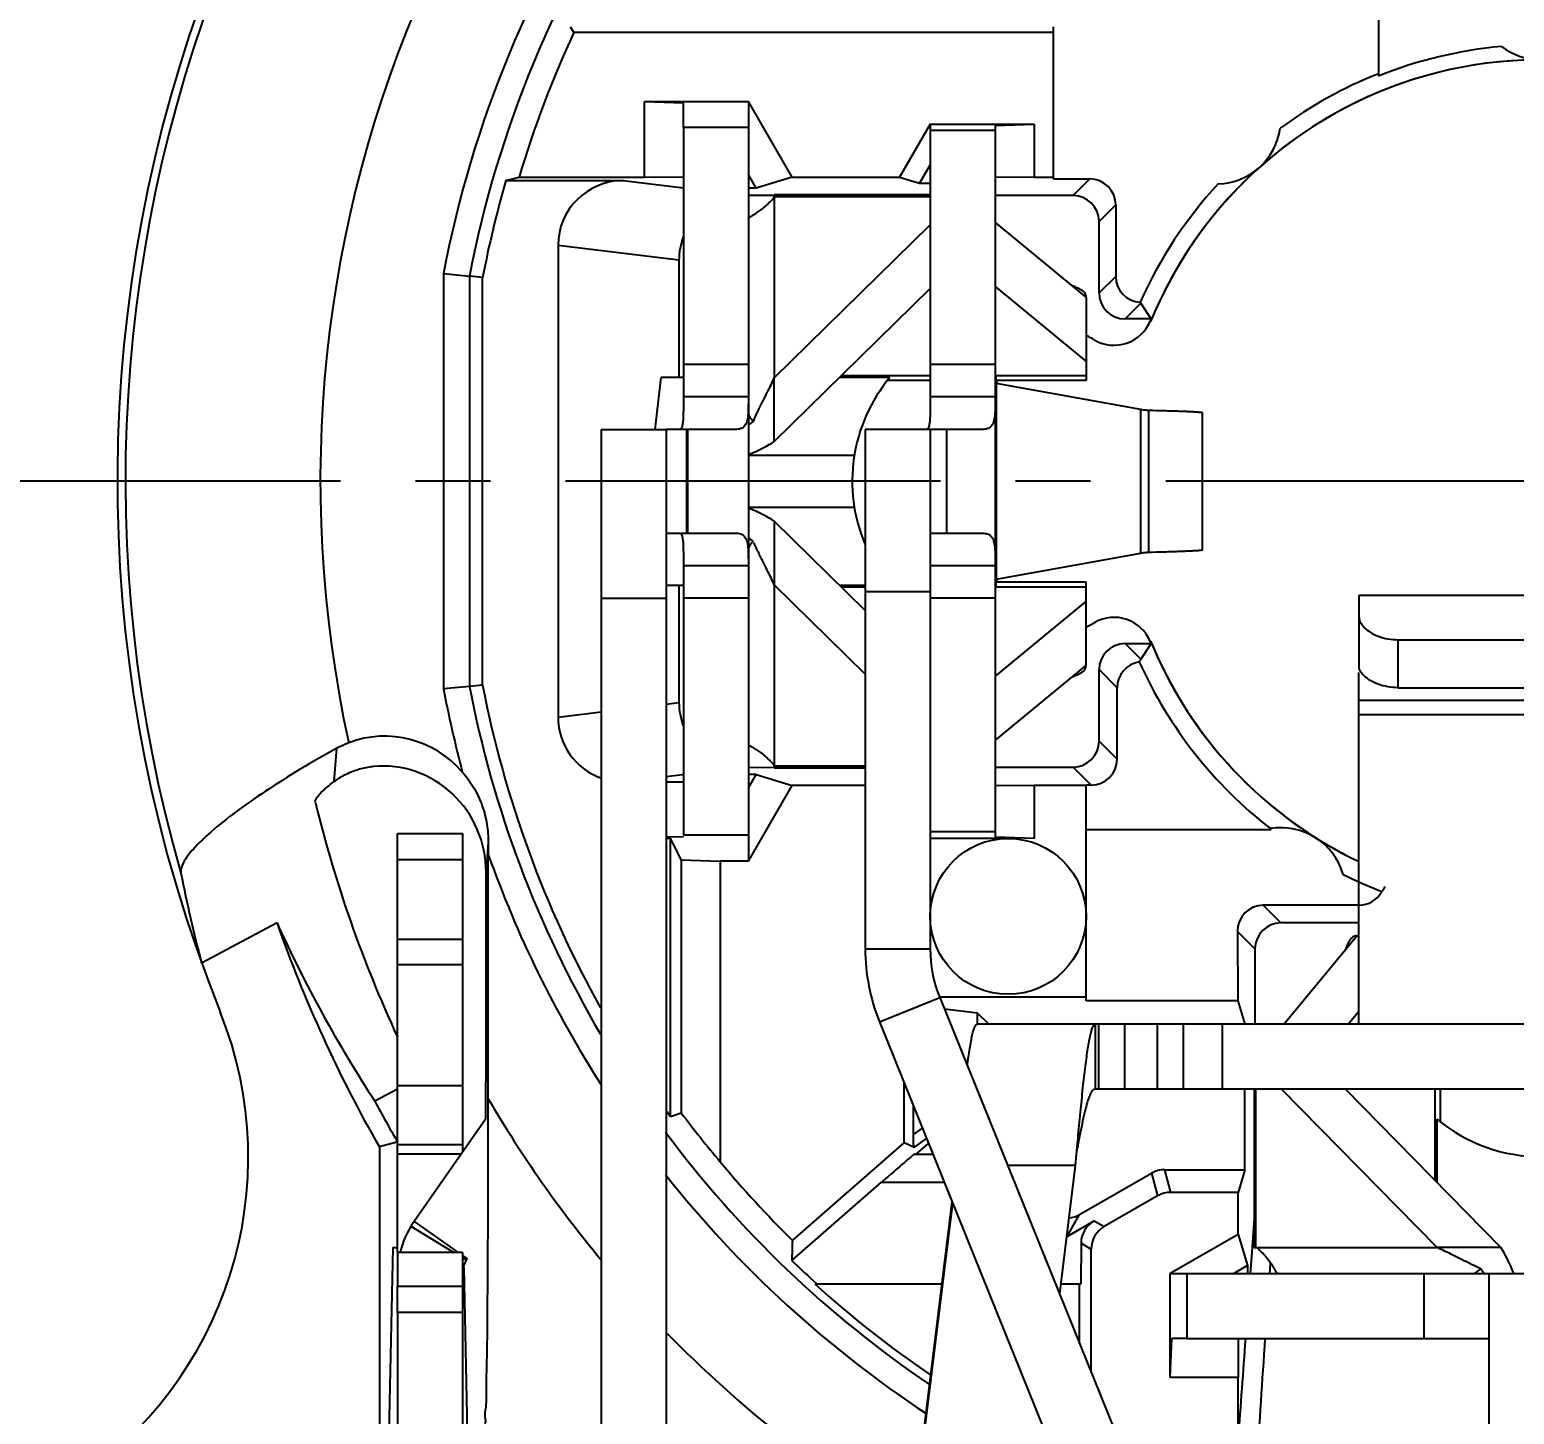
# Model space of a CAD drawing. Header units: millimetres. Extents: x 0 to 420, y 0 to 297.
# Drawn here: x 35.11 to 69.39, y 212.38 to 244.36 of the extents above; entities that cross this region are included whole.
import ezdxf

# ---------------------------------------------------------------- set-up
doc = ezdxf.new("R2010")
doc.units = ezdxf.units.MM
doc.header["$LTSCALE"] = 23.1
doc.linetypes.add('CENTER', pattern=[0.6, 0.375, -0.075, 0.075, -0.075])
doc.layers.get('0').update_dxf_attribs({"linetype": 'CONTINUOUS'})
for name, color, linetype in [('AUSFORMSCHRAEGEN', 7, 'CONTINUOUS'), ('BEZUGSACHSEN', 7, 'CONTINUOUS'), ('FASEN', 7, 'CONTINUOUS'), ('RUNDUNGEN', 7, 'CONTINUOUS'), ('ZEICHNUNGSBEMASSUNGEN', 7, 'CONTINUOUS')]:
    doc.layers.add(name, color=color, linetype=linetype)
doc.styles.get("Standard").update_dxf_attribs({"font": 'txt', "width": 0.7})
doc.dimstyles.new('DIMSTYLE_4', dxfattribs={"dimtxt": 3.5, "dimasz": 3.5, "dimexe": 0.18, "dimexo": 0.0625, "dimgap": 0.09, "dimtad": 1, "dimdec": 4, "dimlfac": 0.333333, "dimdsep": 46, "dimtxsty": 'STANDARD', "dimblk": '_FILLED', "dimblk1": '_FILLED', "dimblk2": '_FILLED', "dimcen": 0.09, "dimclrt": 5, "dimadec": 0, "dimazin": 0, "dimtp": 0.2, "dimtm": 0.2, "dimtfac": 1, "dimtdec": 4, "dimtofl": 0, "dimtmove": 0, "dimatfit": 3, "dimldrblk": '_FILLED', "dimfxl": 1, "dimtolj": 1, "dimarcsym": 0})

# ---------------------------------------------------------------- blocks, each defined once
blk = doc.blocks.new('_FILLED')
at = {"color": 0, "linetype": 'BYBLOCK'}
blk.add_solid([(0, 0), (-1, 0.125), (-1, -0.125)], dxfattribs=at)
blk = doc.blocks.new('*D18')
at = {"layer": 'ZEICHNUNGSBEMASSUNGEN', "color": 2, "linetype": 'CONTINUOUS'}
for p, q in [((107.501, 263.63), (107.501, 175.403)), ((32.501, 204.23), (32.501, 175.403)), ((32.501, 176.903), (70.001, 176.903)), ((107.501, 176.903), (70.001, 176.903))]:
    blk.add_line(p, q, dxfattribs=at)
at = {"layer": 'ZEICHNUNGSBEMASSUNGEN', "color": 2, "linetype": 'CONTINUOUS', "xscale": 3.5, "yscale": 3.5, "zscale": 3.5, "rotation": 180}
blk.add_blockref('_FILLED', (32.501, 176.903), dxfattribs=at)
at = {"layer": 'ZEICHNUNGSBEMASSUNGEN', "color": 2, "linetype": 'CONTINUOUS', "xscale": 3.5, "yscale": 3.5, "zscale": 3.5}
blk.add_blockref('_FILLED', (107.501, 176.903), dxfattribs=at)
at = {"layer": 'ZEICHNUNGSBEMASSUNGEN', "color": 5, "linetype": 'CONTINUOUS', "insert": (66.599, 181.309), "char_height": 3.5, "width": 22, "attachment_point": 2, "line_spacing_factor": 0.9}
blk.add_mtext('\\Q15.0;25{\\Ftxt.shx;\\W1.000000;\\H3.500000; }[.984]', dxfattribs=at)
blk = doc.blocks.new('*D19')
at = {"layer": 'ZEICHNUNGSBEMASSUNGEN', "color": 2, "linetype": 'CONTINUOUS'}
for p, q in [((99.701, 271.43), (23.889, 271.43)), ((25.389, 271.43), (25.389, 233.93)), ((25.389, 196.43), (25.389, 233.93)), ((40.301, 196.43), (23.889, 196.43))]:
    blk.add_line(p, q, dxfattribs=at)
at = {"layer": 'ZEICHNUNGSBEMASSUNGEN', "color": 2, "linetype": 'CONTINUOUS', "xscale": 3.5, "yscale": 3.5, "zscale": 3.5}
for p, rotation in [((25.389, 271.43), 90), ((25.389, 196.43), 270)]:
    blk.add_blockref('_FILLED', p, dxfattribs=dict(at, rotation=rotation))
at = {"layer": 'ZEICHNUNGSBEMASSUNGEN', "color": 5, "linetype": 'CONTINUOUS', "insert": (20.984, 234.564), "char_height": 3.5, "width": 22, "attachment_point": 2, "rotation": 90, "line_spacing_factor": 0.9}
blk.add_mtext('\\Q15.0;25{\\Ftxt.shx;\\W1.000000;\\H3.500000; }[.984]', dxfattribs=at)

msp = doc.modelspace()

# ---------------------------------------------------------------- linework, layer by layer
at = {"color": 7, "linetype": 'CONTINUOUS'}
for p, q in [((50.20121, 242.10529), (50.20121, 235.79395)), ((51.70121, 242.10529), (50.20121, 242.10529)), ((55.90121, 242.03029), (55.90121, 235.88029)), ((57.40121, 242.03029), (55.90121, 242.03029)), ((52.30121, 234.85049), (55.90121, 238.38435)), ((57.40121, 238.42975), (59.50121, 236.69502)), ((59.50121, 238.17555), (59.50121, 236.25581)), ((51.70121, 236.63029), (50.20121, 236.63029)), ((57.40121, 236.63029), (55.90121, 236.63029)), ((52.30121, 234.85049), (52.30121, 236.32293)), ((55.90121, 236.2558), (54.91054, 236.2558)), ((59.50121, 236.2558), (57.42694, 236.2558)), ((50.2012, 235.79395), (50.20114, 235.71186)), ((51.81509, 235.31503), (51.70121, 235.23416)), ((48.30221, 235.13029), (48.30221, 185.92731)), ((48.30221, 235.13029), (49.80221, 235.13029)), ((54.40121, 235.13029), (54.40121, 223.13029)), ((55.90121, 235.13029), (54.40121, 235.13029)), ((52.30121, 233.0101), (52.30121, 231.53765)), ((54.40121, 230.94868), (52.30121, 233.0101)), ((51.81509, 232.54555), (51.70121, 232.62642)), ((50.20114, 232.14873), (50.2012, 232.06664)), ((50.2012, 232.06664), (50.20121, 225.75529)), ((57.42694, 231.60478), (59.50121, 231.60478)), ((59.50121, 229.68503), (59.50121, 231.60478)), ((51.70121, 231.23029), (50.20121, 231.23029)), ((57.40121, 231.23029), (55.90121, 231.23029)), ((59.50121, 231.16557), (57.40121, 229.43084)), ((74.20121, 231.29154), (65.80121, 231.29154)), ((51.70121, 225.75529), (50.20121, 225.75529)), ((57.40121, 225.83029), (55.90121, 225.83029)), ((59.50121, 225.89029), (63.77808, 225.89029)), ((65.75595, 223.43029), (65.80121, 223.43029)), ((43.60121, 216.12901), (43.60121, 222.76903)), ((65.55132, 221.39029), (65.80121, 221.6928)), ((54.72888, 221.44456), (60.46036, 207.25865)), ((83.01509, 221.39029), (56.98732, 221.39029)), ((59.7076, 221.39029), (59.7076, 219.89029)), ((61.75121, 219.89029), (61.75121, 221.39029)), ((69.08101, 216.23029), (65.48826, 219.89029)), ((67.6757, 219.89029), (67.6757, 219.13962)), ((45.64004, 219.20417), (43.98099, 216.8348)), ((59.24953, 218.12882), (58.88413, 215.16416)), ((59.27364, 218.39029), (59.24953, 218.12882)), ((55.67482, 211.1965), (56.42156, 217.25503)), ((43.60121, 216.12014), (43.60121, 215.33029)), ((45.10121, 216.12014), (43.60121, 216.12014)), ((69.08101, 216.23029), (67.60857, 216.23029)), ((68.61647, 215.74417), (68.69734, 215.63029)), ((61.82621, 215.63029), (61.82621, 214.13029)), ((67.30121, 215.63029), (67.30121, 214.13029)), ((43.60121, 214.73029), (43.60121, 203.63029)), ((45.10121, 214.73029), (43.60121, 214.73029)), ((61.82621, 214.13029), (68.80121, 214.13029))]:
    msp.add_line(p, q, dxfattribs=at)
at = {"color": 3, "linetype": 'CONTINUOUS'}
for p, q in [((51.70121, 242.10529), (51.70121, 225.67502)), ((57.40121, 242.03029), (57.40121, 225.83029)), ((55.90121, 240.54955), (52.30121, 240.54955)), ((52.30121, 240.54954), (52.30121, 240.51096)), ((52.30121, 236.32293), (55.90121, 239.85679)), ((57.40121, 239.91028), (59.50121, 238.17555)), ((59.50121, 238.17555), (59.50121, 238.20493)), ((60.7645, 235.58692), (57.4692, 236.18048)), ((62.1922, 232.35204), (62.1922, 235.50855)), ((49.80221, 235.13029), (49.80221, 185.92731)), ((51.42577, 235.13029), (49.80221, 235.13029)), ((55.90121, 235.13029), (55.90121, 223.13029)), ((57.12577, 235.13029), (55.90121, 235.13029)), ((49.80221, 232.73029), (51.42577, 232.73029)), ((55.90121, 232.73029), (57.12577, 232.73029)), ((57.4692, 231.68011), (60.7645, 232.27366)), ((54.40121, 229.47624), (52.30121, 231.53765)), ((59.50121, 229.68503), (57.40121, 227.9503)), ((65.80121, 228.53791), (65.80121, 228.86913)), ((52.30121, 227.34962), (52.30121, 227.31129)), ((52.30121, 227.31104), (54.40121, 227.31104)), ((64.07078, 221.39029), (65.75595, 223.43029)), ((65.75595, 223.43029), (65.72658, 223.43029)), ((45.10121, 222.76903), (45.10121, 218.43464)), ((56.11966, 222.00647), (61.85114, 207.82056)), ((80.29482, 219.89029), (59.7076, 219.89029)), ((63.38195, 219.89029), (63.38195, 216.23029)), ((67.60857, 216.23029), (64.01582, 219.89029)), ((55.67482, 211.32723), (56.40921, 217.28559)), ((45.10121, 216.12014), (45.10121, 215.33029)), ((63.38196, 216.23029), (63.42054, 216.23029)), ((61.82621, 215.63029), (78.25648, 215.63029)), ((68.80121, 215.63029), (68.80121, 188.08719)), ((45.10121, 214.73029), (45.10121, 203.63029))]:
    msp.add_line(p, q, dxfattribs=at)
at = {"color": 9, "linetype": 'CONTINUOUS'}
for p, q in [((52.30121, 240.51096), (52.30121, 236.32293)), ((52.30121, 240.51096), (55.90121, 240.51096)), ((53.85179, 236.37258), (55.90121, 236.37258)), ((57.40121, 236.37258), (59.50121, 236.37258)), ((57.41287, 236.3452), (57.41287, 231.51538)), ((57.42694, 236.27029), (57.42694, 231.59029)), ((51.70121, 235.88029), (50.20121, 235.88029)), ((57.40121, 235.88029), (55.90121, 235.88029)), ((60.7645, 232.27366), (60.7645, 235.58692)), ((60.95096, 232.2946), (60.95096, 235.56598)), ((50.27125, 235.13029), (50.27125, 232.73029)), ((50.29407, 235.13029), (50.29407, 232.73029)), ((56.27621, 235.13029), (56.27621, 232.73029)), ((51.70121, 231.98029), (50.20121, 231.98029)), ((57.40121, 231.98029), (55.90121, 231.98029)), ((52.30121, 231.53765), (52.30121, 227.34962)), ((54.40121, 231.488), (53.85179, 231.488)), ((59.50121, 231.488), (57.42694, 231.488)), ((48.30221, 231.23029), (49.80221, 231.23029)), ((55.90121, 231.38029), (54.40121, 231.38029)), ((74.20121, 228.86913), (65.80121, 228.86913)), ((74.20121, 228.53791), (65.80121, 228.53791)), ((54.40121, 227.34962), (52.30121, 227.34962)), ((54.40121, 223.13029), (55.90121, 223.13029)), ((54.72888, 221.44456), (56.11966, 222.00647)), ((59.79762, 219.89029), (59.79762, 221.39029)), ((60.39314, 219.89029), (60.39314, 221.39029)), ((61.15121, 219.89029), (61.15121, 221.39029)), ((62.65121, 219.89029), (62.65121, 221.39029)), ((45.10121, 219.9648), (43.60121, 219.9648)), ((63.42054, 216.23029), (63.42054, 219.89029)), ((67.55892, 217.78088), (67.55892, 219.89029)), ((45.10121, 218.60273), (43.60121, 218.60273)), ((45.068, 218.38722), (43.60121, 218.38722)), ((59.24953, 218.12882), (57.68633, 218.12882)), ((43.90756, 216.72246), (44.89674, 216.12014)), ((43.98099, 216.8348), (45.00163, 216.12014)), ((45.10121, 216.05042), (45.20972, 215.97444)), ((45.10121, 215.99564), (45.18874, 215.94234)), ((63.42054, 216.23029), (67.60857, 216.23029))]:
    msp.add_line(p, q, dxfattribs=at)
at = {"color": 7, "linetype": 'CONTINUOUS'}
for centre, radius, start, end in [((70.00121, 233.93029), 10.0838, 95.161896, 111.831838), ((70.00121, 245.16773), 1.5, 232.783539, 307.216461), ((70.00121, 233.93029), 10.13406, 111.718031, 126.409797), ((62.50121, 242.29868), 1.5, 271.882469, 351.852803), ((70.00121, 233.93029), 10.13406, 137.325475, 155.91795), ((70.00121, 233.93029), 10.16705, 204.23602, 232.099734), ((64.00121, 224.42871), 1.5, 16.287243, 99.458671), ((58.90121, 223.13029), 4.5, 180, 202), ((45.70121, 215.63029), 2.1, 145, 166.668621)]:
    msp.add_arc(centre, radius, start, end, dxfattribs=at)
at = {"color": 9, "linetype": 'CONTINUOUS'}
for start, end in [(49.402068, 130.597831), (134.141346, 157.698763), (202.301237, 236.370935), (237.728686, 244.44664)]:
    msp.add_arc((70.00121, 233.93029), 9.73744, start, end, dxfattribs=at)
at = {"color": 3, "linetype": 'CONTINUOUS'}
for centre, radius, start, end in [((58.80245, 236.56054), 1.40616, 188.808819, 189.647844), ((54.45266, 234.22085), 2.85553, 156.783665, 157.469186), ((54.8527, 234.04866), 3.29105, 155.801324, 156.774049), ((54.8527, 233.81192), 3.29105, 203.225951, 204.198679), ((52.22353, 227.33512), 0.08155, 36.100991, 41.801117), ((58.90121, 223.13029), 3, 180, 202), ((45.70121, 215.63029), 0.6, 145, 166.668621), ((69.88284, 218.78178), 3.29105, 245.801324, 246.774049), ((69.71065, 218.38175), 2.85553, 246.783665, 247.469186)]:
    msp.add_arc(centre, radius, start, end, dxfattribs=at)
at = {"color": 7, "linetype": 'CONTINUOUS'}
for start_param, end_param in [(-3.799984, -3.79709235), (-3.60463432, -3.50938379)]:
    msp.add_ellipse((70.00121, 233.98375), major_axis=(0, 10.20943), ratio=0.99998629, start_param=start_param, end_param=end_param, dxfattribs=at)
at = {"color": 3, "linetype": 'CONTINUOUS'}
for points, knots in [([(51.78851, 240.06712), (51.79209, 240.06926), (51.81981, 240.08583), (51.87765, 240.12123), (51.96543, 240.18093), (52.066, 240.25834), (52.17554, 240.3554), (52.24776, 240.43012), (52.28432, 240.4711)], [0, 0, 0, 0, 0.01948134, 0.15084615, 0.31682945, 0.51514328, 0.74339138, 1, 1, 1, 1]), ([(52.28432, 240.4711), (52.28948, 240.47688), (52.29791, 240.48925), (52.30121, 240.50403), (52.30121, 240.51096)], [0, 0, 0, 0, 0.52732527, 1, 1, 1, 1]), ([(51.70121, 239.99702), (51.70121, 240.00471), (51.71125, 240.01683), (51.7278, 240.0295), (51.74736, 240.04237), (51.76812, 240.05494), (51.78239, 240.06346), (51.78851, 240.06712)], [0, 0, 0, 0, 0.20233894, 0.36022549, 0.5630725, 0.81259395, 1, 1, 1, 1]), ([(59.46351, 238.28783), (59.43214, 238.32433), (59.36713, 238.36619), (59.29709, 238.39871), (59.26868, 238.41041)], [0, 0, 0, 0, 0.6021393, 1, 1, 1, 1]), ([(52.03439, 235.77364), (52.07696, 235.85792), (52.16866, 236.03967), (52.25619, 236.2235), (52.30121, 236.32293)], [0, 0, 0, 0, 0.46384876, 1, 1, 1, 1]), ([(57.42694, 236.27029), (57.42423, 236.28201), (57.42052, 236.30019), (57.41727, 236.31845), (57.41618, 236.32488)], [0, 0, 0, 0, 0.64836549, 1, 1, 1, 1]), ([(57.4692, 236.18048), (57.46488, 236.18125), (57.45858, 236.18654), (57.45225, 236.19572), (57.44446, 236.21066), (57.43556, 236.23571), (57.42983, 236.25773), (57.42694, 236.27029)], [0, 0, 0, 0, 0.1289539, 0.21988811, 0.33171691, 0.62121118, 1, 1, 1, 1]), ([(51.70121, 235.88029), (51.70121, 235.81973), (51.70135, 235.69982), (51.69935, 235.52743), (51.68635, 235.37326), (51.64977, 235.24232), (51.55855, 235.14506), (51.47098, 235.13029), (51.42577, 235.13029)], [0, 0, 0, 0, 0.20279507, 0.40160511, 0.5768425, 0.72091405, 0.84860237, 1, 1, 1, 1]), ([(57.40121, 235.88029), (57.40121, 235.8203), (57.40134, 235.70129), (57.39941, 235.5298), (57.38669, 235.3757), (57.35075, 235.24416), (57.25975, 235.14538), (57.17138, 235.13029), (57.12577, 235.13029)], [0, 0, 0, 0, 0.20089043, 0.39861717, 0.57390494, 0.71872591, 0.84725239, 1, 1, 1, 1]), ([(51.85084, 235.39767), (51.87026, 235.44092), (51.92814, 235.56335), (51.99103, 235.68781), (52.03254, 235.76998), (52.03439, 235.77364)], [0, 0, 0, 0, 0.33993326, 0.97055344, 1, 1, 1, 1]), ([(60.95096, 235.56598), (60.92087, 235.56804), (60.86947, 235.57155), (60.80762, 235.57867), (60.77489, 235.58267), (60.7645, 235.58692)], [0, 0, 0, 0, 0.48160686, 0.8206452, 1, 1, 1, 1]), ([(62.19176, 235.50856), (62.19176, 235.50862), (62.19172, 235.50909), (62.19098, 235.51003), (62.18837, 235.51162), (62.18272, 235.5134), (62.17343, 235.51541), (62.16059, 235.51746), (62.14426, 235.51954), (62.12443, 235.52163), (62.1011, 235.52372), (62.07429, 235.52583), (62.044, 235.52793), (62.01025, 235.53004), (61.95838, 235.53298), (61.8851, 235.5366), (61.78728, 235.5408), (61.67664, 235.545), (61.55364, 235.54921), (61.41877, 235.55343), (61.21656, 235.55927), (61.05935, 235.56332), (60.95096, 235.56598)], [0, 0, 0, 0, 0.00014584, 0.00114633, 0.00264954, 0.00756919, 0.01522057, 0.02565565, 0.03888827, 0.05492062, 0.07375013, 0.09537201, 0.11978019, 0.14696791, 0.17692797, 0.24508227, 0.32391887, 0.41305898, 0.51212274, 0.6207297, 0.73849901, 1, 1, 1, 1]), ([(51.70463, 235.46199), (51.7047, 235.46208), (51.70793, 235.46556), (51.72543, 235.4195), (51.74664, 235.39557), (51.76858, 235.36802), (51.77869, 235.35582)], [0, 0, 0, 0, 0.00459426, 0.19389708, 0.64904304, 1, 1, 1, 1]), ([(51.42577, 232.73029), (51.47098, 232.73029), (51.55855, 232.71552), (51.64977, 232.61827), (51.68635, 232.48732), (51.69935, 232.33315), (51.70135, 232.16077), (51.70121, 232.04086), (51.70121, 231.98029)], [0, 0, 0, 0, 0.15139763, 0.27908595, 0.4231575, 0.59839489, 0.79720493, 1, 1, 1, 1]), ([(51.81509, 232.54555), (51.79168, 232.52211), (51.75522, 232.47469), (51.72543, 232.44108), (51.70805, 232.39535), (51.70486, 232.39835)], [0, 0, 0, 0, 0.53900139, 0.86458452, 1, 1, 1, 1]), ([(52.03436, 232.087), (52.03252, 232.09064), (51.99102, 232.17279), (51.92814, 232.29724), (51.87026, 232.41966), (51.85084, 232.46292)], [0, 0, 0, 0, 0.02930952, 0.66001901, 1, 1, 1, 1]), ([(57.12577, 232.73029), (57.17138, 232.73029), (57.25975, 232.7152), (57.35075, 232.61642), (57.38669, 232.48489), (57.39941, 232.33079), (57.40134, 232.1593), (57.40121, 232.04028), (57.40121, 231.98029)], [0, 0, 0, 0, 0.15274761, 0.28127409, 0.42609506, 0.60138283, 0.79910957, 1, 1, 1, 1]), ([(60.7645, 232.27366), (60.77489, 232.27792), (60.80762, 232.28191), (60.86947, 232.28904), (60.92087, 232.29255), (60.95096, 232.2946)], [0, 0, 0, 0, 0.1793548, 0.51839314, 1, 1, 1, 1]), ([(60.95096, 232.2946), (61.05935, 232.29726), (61.21656, 232.30132), (61.41877, 232.30715), (61.55364, 232.31137), (61.67664, 232.31558), (61.78728, 232.31979), (61.8851, 232.32398), (61.95838, 232.3276), (62.01025, 232.33054), (62.044, 232.33265), (62.07429, 232.33476), (62.1011, 232.33686), (62.12443, 232.33896), (62.14426, 232.34105), (62.16059, 232.34312), (62.17343, 232.34517), (62.18272, 232.34718), (62.18837, 232.34897), (62.19098, 232.35055), (62.19172, 232.3515), (62.19176, 232.35197), (62.19176, 232.35203)], [0, 0, 0, 0, 0.26150099, 0.3792703, 0.48787726, 0.58694102, 0.67608113, 0.75491773, 0.82307203, 0.85303209, 0.88021981, 0.90462799, 0.92624987, 0.94507938, 0.96111173, 0.97434435, 0.98477943, 0.99243081, 0.99735046, 0.99885367, 0.99985416, 1, 1, 1, 1]), ([(52.30121, 231.53765), (52.25619, 231.63708), (52.16865, 231.82093), (52.07694, 232.0027), (52.03436, 232.087)], [0, 0, 0, 0, 0.53609939, 1, 1, 1, 1]), ([(57.41287, 231.51538), (57.41493, 231.52861), (57.41915, 231.55367), (57.42423, 231.57858), (57.42694, 231.59029)], [0, 0, 0, 0, 0.52677161, 1, 1, 1, 1]), ([(57.43356, 231.61631), (57.43463, 231.6201), (57.43856, 231.63332), (57.44446, 231.64993), (57.45225, 231.66487), (57.45703, 231.67181), (57.46052, 231.67533), (57.46182, 231.6764)], [0, 0, 0, 0, 0.17650226, 0.61782315, 0.78830109, 0.92692618, 1, 1, 1, 1]), ([(59.26868, 229.45018), (59.29709, 229.46187), (59.36713, 229.4944), (59.45774, 229.55273), (59.50121, 229.6253), (59.50121, 229.65566)], [0, 0, 0, 0, 0.28547646, 0.71752865, 1, 1, 1, 1]), ([(51.70121, 227.86356), (51.70121, 227.85587), (51.71125, 227.84375), (51.7278, 227.83108), (51.74736, 227.81821), (51.76812, 227.80564), (51.78239, 227.79712), (51.78851, 227.79347)], [0, 0, 0, 0, 0.20233894, 0.36022549, 0.5630725, 0.81259395, 1, 1, 1, 1]), ([(51.78851, 227.79347), (51.79209, 227.79133), (51.81981, 227.77475), (51.87765, 227.73936), (51.96543, 227.67966), (52.066, 227.60224), (52.17554, 227.50518), (52.24776, 227.43047), (52.28432, 227.38948)], [0, 0, 0, 0, 0.01948134, 0.15084615, 0.31682945, 0.51514328, 0.74339138, 1, 1, 1, 1]), ([(52.30121, 227.34962), (52.30121, 227.35656), (52.29851, 227.36862), (52.2924, 227.37908), (52.28942, 227.38317)], [0, 0, 0, 0, 0.57908866, 1, 1, 1, 1]), ([(59.7076, 219.89029), (59.70278, 219.89029), (59.69273, 219.8888), (59.67811, 219.88236), (59.66368, 219.87193), (59.64323, 219.85146), (59.61839, 219.81515), (59.59032, 219.75957), (59.56221, 219.68952), (59.53398, 219.60572), (59.50566, 219.509), (59.47729, 219.40034), (59.4489, 219.28085), (59.40994, 219.10392), (59.36214, 218.86592), (59.31429, 218.61097), (59.28467, 218.45015), (59.27364, 218.39029)], [0, 0, 0, 0, 0.00909077, 0.01886855, 0.02987487, 0.04247781, 0.07328084, 0.11229857, 0.15979633, 0.21552636, 0.27904604, 0.34984573, 0.42733153, 0.5106953, 0.69155909, 0.88519561, 1, 1, 1, 1]), ([(63.4604, 216.21341), (63.45462, 216.21856), (63.44225, 216.22699), (63.42747, 216.23029), (63.42054, 216.23029)], [0, 0, 0, 0, 0.52732527, 1, 1, 1, 1]), ([(63.86436, 215.71764), (63.86223, 215.7212), (63.84566, 215.74891), (63.81027, 215.80674), (63.75057, 215.89451), (63.67316, 215.99508), (63.5761, 216.10462), (63.50139, 216.17685), (63.4604, 216.21341)], [0, 0, 0, 0, 0.01940248, 0.15077785, 0.3167745, 0.51510428, 0.74337074, 1, 1, 1, 1]), ([(68.15786, 215.96347), (68.07358, 216.00604), (67.89183, 216.09774), (67.708, 216.18528), (67.60857, 216.23029)], [0, 0, 0, 0, 0.46384876, 1, 1, 1, 1]), ([(63.93448, 215.63029), (63.92679, 215.63029), (63.91467, 215.64033), (63.902, 215.65689), (63.88913, 215.67645), (63.87655, 215.69722), (63.86802, 215.7115), (63.86436, 215.71764)], [0, 0, 0, 0, 0.20224739, 0.3600625, 0.56281772, 0.81222626, 1, 1, 1, 1]), ([(68.53383, 215.77992), (68.49058, 215.79934), (68.36815, 215.85722), (68.24369, 215.92011), (68.16153, 215.96162), (68.15786, 215.96347)], [0, 0, 0, 0, 0.33993326, 0.97055344, 1, 1, 1, 1]), ([(68.46951, 215.63371), (68.46942, 215.63378), (68.46594, 215.63701), (68.512, 215.65452), (68.53593, 215.67573), (68.56348, 215.69767), (68.57568, 215.70777)], [0, 0, 0, 0, 0.00459426, 0.19389708, 0.64904304, 1, 1, 1, 1])]:
    msp.add_open_spline(points, degree=3, knots=knots, dxfattribs=at)
for points in [[(59.26868, 238.41041), (59.23875, 238.42273), (59.2082, 238.43367), (59.17733, 238.4435)], [(59.50121, 238.20493), (59.50121, 238.23528), (59.48402, 238.26397), (59.46351, 238.28783)], [(51.77869, 235.35582), (51.79027, 235.34183), (51.80258, 235.32756), (51.81509, 235.31503)], [(57.42694, 231.59029), (57.42895, 231.59901), (57.43113, 231.6077), (57.43356, 231.61631)], [(57.46182, 231.6764), (57.46402, 231.67822), (57.46649, 231.67962), (57.4692, 231.68011)], [(59.17733, 229.41709), (59.2082, 229.42692), (59.23875, 229.43786), (59.26868, 229.45018)], [(65.56015, 223.28111), (65.53054, 223.22553), (65.50717, 223.16659), (65.488, 223.10642)], [(65.64367, 223.3926), (65.60717, 223.36123), (65.58197, 223.32208), (65.56015, 223.28111)], [(65.72658, 223.43029), (65.69622, 223.43029), (65.66753, 223.41311), (65.64367, 223.3926)], [(68.57568, 215.70777), (68.58967, 215.71936), (68.60394, 215.73167), (68.61647, 215.74417)]]:
    msp.add_open_spline(points, degree=3, dxfattribs=at)
at = {"color": 7, "linetype": 'CONTINUOUS'}
for points, knots in [([(55.90121, 235.88029), (55.90121, 235.82386), (55.90124, 235.71682), (55.90079, 235.56492), (55.8981, 235.43102), (55.8922, 235.31604), (55.87787, 235.22435), (55.86122, 235.16363), (55.83678, 235.14077), (55.83007, 235.13667)], [0, 0, 0, 0, 0.22353887, 0.4240693, 0.6016453, 0.75428703, 0.87920788, 0.96992976, 1, 1, 1, 1]), ([(50.20114, 235.71186), (50.20107, 235.66138), (50.2008, 235.56612), (50.19815, 235.43241), (50.19236, 235.3176), (50.17952, 235.2358), (50.16865, 235.19261), (50.16384, 235.18077)], [0, 0, 0, 0, 0.28352994, 0.53498442, 0.75140679, 0.92829125, 1, 1, 1, 1]), ([(50.16384, 235.18077), (50.15994, 235.17118), (50.15123, 235.15516), (50.137, 235.14128), (50.13028, 235.137)], [0, 0, 0, 0, 0.57391873, 1, 1, 1, 1]), ([(51.70209, 234.55302), (51.73832, 234.5663), (51.94633, 234.64746), (52.14513, 234.75199), (52.30121, 234.85049)], [0, 0, 0, 0, 0.17286898, 1, 1, 1, 1]), ([(52.30121, 233.0101), (52.14513, 233.10859), (51.94633, 233.21312), (51.73832, 233.29428), (51.70209, 233.30756)], [0, 0, 0, 0, 0.82713103, 1, 1, 1, 1]), ([(50.1094, 232.73029), (50.12445, 232.73029), (50.15934, 232.70277), (50.17345, 232.6513), (50.18061, 232.61408), (50.18302, 232.59953)], [0, 0, 0, 0, 0.28449961, 0.72136609, 1, 1, 1, 1]), ([(50.18302, 232.59953), (50.18575, 232.583), (50.1931, 232.52824), (50.19815, 232.42817), (50.2008, 232.29446), (50.20107, 232.19921), (50.20114, 232.14873)], [0, 0, 0, 0, 0.1112871, 0.36725678, 0.66466005, 1, 1, 1, 1]), ([(56.75911, 220.42365), (56.76794, 220.49411), (56.78562, 220.62927), (56.81357, 220.82029), (56.84173, 220.98754), (56.86615, 221.10965), (56.88621, 221.19278), (56.90039, 221.24411), (56.91453, 221.28782), (56.92863, 221.32389), (56.94268, 221.35225), (56.95511, 221.3707), (56.96535, 221.38106), (56.97257, 221.38631), (56.97989, 221.38955), (56.98491, 221.39029), (56.98732, 221.39029)], [0, 0, 0, 0, 0.21088454, 0.40477023, 0.57324079, 0.71451118, 0.77445326, 0.82714942, 0.87259663, 0.91084105, 0.94202411, 0.96649185, 0.9764588, 0.98514216, 0.9928438, 1, 1, 1, 1]), ([(59.7076, 221.39029), (59.70519, 221.39029), (59.70016, 221.38955), (59.69285, 221.38631), (59.68563, 221.38106), (59.67539, 221.3707), (59.66295, 221.35225), (59.64891, 221.32389), (59.63481, 221.28782), (59.62067, 221.24411), (59.60648, 221.19278), (59.58643, 221.10965), (59.562, 220.98754), (59.53384, 220.82029), (59.50558, 220.62708), (59.47723, 220.40992), (59.44886, 220.17106), (59.40988, 219.81698), (59.36209, 219.341), (59.31427, 218.83149), (59.28467, 218.51), (59.27364, 218.39029)], [0, 0, 0, 0, 0.00236718, 0.00491478, 0.00778712, 0.01108406, 0.01917767, 0.02949262, 0.04214337, 0.05717672, 0.07460792, 0.09443598, 0.14116638, 0.19689424, 0.2610291, 0.33295997, 0.41201425, 0.49730918, 0.6828657, 0.88191405, 1, 1, 1, 1]), ([(69.37848, 215.63118), (69.3652, 215.6674), (69.28404, 215.87541), (69.17951, 216.07421), (69.08101, 216.23029)], [0, 0, 0, 0, 0.17286898, 1, 1, 1, 1])]:
    msp.add_open_spline(points, degree=3, knots=knots, dxfattribs=at)
at = {"layer": 'AUSFORMSCHRAEGEN', "color": 7, "linetype": 'CONTINUOUS'}
for p, q in [((66.25121, 245.93029), (66.25121, 243.29087)), ((47.58347, 244.43029), (47.67022, 244.29414)), ((58.75121, 244.29414), (47.67022, 244.29414)), ((58.75121, 240.91436), (58.75121, 244.43029)), ((51.70121, 242.70529), (51.70131, 242.10529)), ((52.71163, 240.9552), (51.70121, 242.70529)), ((55.90121, 242.18029), (55.1939, 240.9552)), ((55.90121, 242.18029), (55.90118, 242.03029)), ((55.90104, 241.23743), (55.65647, 240.81382)), ((46.10407, 240.87509), (46.40601, 240.9552)), ((51.88413, 240.7023), (51.70151, 241.01862)), ((52.71163, 240.9552), (51.88413, 240.7023)), ((52.71163, 240.9552), (55.1939, 240.9552)), ((55.1939, 240.9552), (55.65647, 240.81382)), ((55.65647, 240.81382), (55.90121, 240.81382)), ((45.5654, 229.21916), (45.5654, 238.64142)), ((51.70151, 226.84197), (51.88413, 227.15829)), ((51.88413, 227.15829), (52.71163, 226.90539)), ((51.70121, 225.15529), (52.71163, 226.90539)), ((54.40121, 226.90539), (52.71163, 226.90539)), ((59.50121, 221.92858), (59.50121, 226.90539)), ((49.90121, 219.25741), (49.90121, 225.68958)), ((51.70131, 225.75529), (51.70121, 225.15529)), ((40.81642, 223.72907), (39.0755, 222.80341)), ((56.11966, 222.02391), (59.50121, 222.02391)), ((63.0049, 221.92858), (59.50121, 221.92858)), ((63.0049, 221.92858), (63.16637, 221.39029)), ((56.99441, 221.64709), (56.22873, 221.73652)), ((57.25121, 221.39029), (56.99441, 221.64709)), ((43.60121, 219.89316), (43.07595, 219.61388)), ((55.30121, 218.64822), (55.30121, 220.028)), ((63.16637, 218.03029), (63.16637, 219.89029)), ((67.60121, 219.19889), (67.60121, 217.73779)), ((43.58519, 218.66266), (43.17967, 218.55429)), ((43.17967, 218.55429), (43.17967, 207.68926)), ((52.71874, 216.39749), (55.30121, 218.64822)), ((63.16637, 218.03029), (63.00929, 217.50664)), ((63.00929, 216.53278), (63.00929, 217.50664)), ((63.00929, 216.53278), (61.44621, 215.63033)), ((63.00929, 216.53278), (63.2292, 215.81322)), ((43.49022, 216.23029), (43.37828, 210.84955)), ((43.49022, 216.23029), (43.60121, 216.23029)), ((45.13278, 215.76896), (45.23511, 210.84955)), ((63.2292, 215.81322), (62.91288, 215.63059)), ((59.35121, 214.0081), (59.35121, 215.39029)), ((61.44621, 215.63033), (61.82621, 215.6304))]:
    msp.add_line(p, q, dxfattribs=at)
for radius, start, end in [(24.61875, 155.103909, 163.420363), (24.88581, 163.795508, 169.087491), (24.88581, 190.912509, 209.250121), (30.91628, 199.26651, 209.824387), (30.49474, 208, 210.034635), (24.88581, 215.720068, 216.129226), (24.99578, 227.878595, 235.693716)]:
    msp.add_arc((70.00121, 233.93029), radius, start, end, dxfattribs=at)
msp.add_ellipse((68.70516, 236.3678), major_axis=(-14.4328, 27.14414), ratio=0.99595995, start_param=1.50785712, end_param=1.66071598, dxfattribs=at)
at = {"layer": 'BEZUGSACHSEN', "color": 7, "linetype": 'CENTER'}
msp.add_line((70.00121, 233.93029), (34.13471, 233.93029), dxfattribs=at)
at = {"layer": 'BEZUGSACHSEN', "color": 7, "linetype": 'CONTINUOUS'}
msp.add_circle((57.70121, 223.88029), 1.8, dxfattribs=at)
at = {"layer": 'FASEN', "color": 7, "linetype": 'CONTINUOUS'}
for p, q in [((49.30121, 240.9552), (49.30121, 242.70529)), ((49.30121, 242.70529), (51.70121, 242.70529)), ((49.30121, 242.70529), (50.20121, 242.67386)), ((50.20121, 242.10529), (50.20121, 242.67386)), ((55.90121, 242.18029), (58.30121, 242.18029)), ((57.40121, 242.14886), (58.30121, 242.18029)), ((57.40121, 242.14886), (57.40121, 242.03029)), ((58.30121, 242.18029), (58.30121, 240.9552)), ((46.40601, 240.9552), (49.30121, 240.9552)), ((50.20121, 240.95048), (49.30121, 240.9552)), ((58.30121, 240.9552), (57.40121, 240.95048)), ((58.30121, 240.9552), (58.75121, 240.9552)), ((49.54686, 235.13029), (49.69081, 236.33029)), ((50.20121, 236.33029), (49.69081, 236.33029)), ((54.9698, 236.33029), (53.80871, 236.33029)), ((54.14952, 234.53029), (51.70121, 234.53029)), ((51.70121, 233.33029), (54.14952, 233.33029)), ((49.80221, 231.53029), (50.20121, 231.53029)), ((53.80871, 231.53029), (54.40121, 231.53029)), ((49.80221, 226.98812), (50.20121, 226.99021)), ((57.40121, 226.9101), (58.30121, 226.90539)), ((58.30121, 226.90539), (58.30121, 225.68029)), ((59.50121, 226.90539), (58.30121, 226.90539)), ((50.20121, 225.72101), (49.80221, 225.70708)), ((49.80221, 225.68958), (49.90121, 225.68958)), ((50.15284, 225.18617), (49.90121, 225.68958)), ((57.70121, 225.68029), (55.90121, 225.68029)), ((57.40121, 225.83029), (57.40121, 225.71172)), ((58.30121, 225.68029), (57.40121, 225.71172)), ((50.15284, 225.18617), (50.15284, 219.33971)), ((50.15284, 225.18617), (51.0527, 225.15529)), ((51.0527, 225.15529), (51.0527, 218.21289)), ((51.70121, 225.15529), (51.0527, 225.15529)), ((49.90121, 219.25741), (50.15284, 219.33971)), ((59.06073, 216.4881), (59.68546, 216.84815)), ((59.38472, 216.32907), (59.38328, 215.39029)), ((53.28431, 215.39029), (56.17561, 215.39029)), ((58.912, 215.39029), (59.38328, 215.39029)), ((61.44621, 213.23029), (61.44621, 215.63033)), ((61.44621, 213.23029), (61.47764, 214.13029)), ((61.82621, 214.13029), (61.47764, 214.13029)), ((63.014, 214.13029), (63.00929, 213.23029)), ((63.00929, 213.23029), (61.44621, 213.23029)), ((63.00929, 211.79804), (63.00929, 213.23029))]:
    msp.add_line(p, q, dxfattribs=at)
at = {"layer": 'FASEN', "color": 9, "linetype": 'CONTINUOUS'}
for p, q in [((59.06073, 216.4881), (59.35107, 216.99098)), ((59.68546, 216.84815), (59.91823, 216.71377)), ((59.38472, 216.32907), (59.61827, 216.19423))]:
    msp.add_line(p, q, dxfattribs=at)
at = {"layer": 'FASEN', "color": 7, "linetype": 'CONTINUOUS'}
for centre, radius, start, end in [((57.85121, 233.93029), 3.75, 140.208181, 203.046969), ((70.00121, 222.08029), 3.75, 230.208181, 309.791819), ((70.00121, 233.93029), 24.61875, 219.675008, 225.411973), ((125.78347, 214.15654), 73.09908, 178.2432428, 178.6099577)]:
    msp.add_arc(centre, radius, start, end, dxfattribs=at)
for centre, major_axis, ratio, start_param, end_param in [((69.58437, 233.93029), (24.30087, 0), 0.99985288, -2.49746368, -2.4381086), ((59.98481, 216.32897), (0.53507, 0.27213), 0.9983312, 1.62322702, 2.67024871), ((70.00121, 233.89221), (0, 24.93545), 0.99999883, -3.90807312, -3.87635106)]:
    msp.add_ellipse(centre, major_axis=major_axis, ratio=ratio, start_param=start_param, end_param=end_param, dxfattribs=at)
at = {"layer": 'RUNDUNGEN', "color": 7, "linetype": 'CONTINUOUS'}
for p, q in [((46.10407, 240.87509), (48.8082, 240.87509)), ((51.88413, 240.7023), (51.70121, 240.7023)), ((58.75121, 240.91436), (59.58528, 240.91436)), ((51.70121, 240.53732), (52.28444, 240.53627)), ((59.20122, 240.53029), (57.40121, 240.53029)), ((60.18527, 240.31436), (60.18527, 238.66435)), ((59.80121, 238.28028), (59.80121, 239.9303)), ((47.30712, 239.37541), (47.30712, 228.48518)), ((50.09948, 239.04053), (50.09948, 236.33029)), ((44.66159, 238.72697), (45.2615, 238.67036)), ((45.5654, 238.64142), (45.2615, 238.67036)), ((61.00121, 237.68029), (60.7631, 238.04219)), ((61.00121, 237.68029), (60.4012, 237.68029)), ((50.09948, 231.53029), (50.09948, 228.82005)), ((65.80121, 231.2915), (65.80121, 229.64135)), ((60.4012, 230.18029), (61.00121, 230.18029)), ((61.00121, 230.18029), (60.7631, 229.8184)), ((66.70121, 230.27144), (73.30121, 230.27144)), ((59.80121, 227.93028), (59.80121, 229.5803)), ((45.2615, 229.19022), (44.66159, 229.13361)), ((45.5654, 229.21916), (45.2615, 229.19022)), ((60.21826, 227.51323), (60.21826, 229.16325)), ((51.70121, 227.32326), (52.28444, 227.32431)), ((57.40121, 227.33029), (59.20122, 227.33029)), ((51.88413, 227.15829), (51.70121, 227.15829)), ((59.61827, 226.91324), (59.50121, 226.91324)), ((43.60121, 225.7917), (45.10121, 225.7917)), ((43.60121, 222.76903), (43.60121, 225.79169)), ((45.69568, 225.59154), (45.69555, 225.30825)), ((45.69555, 219.66528), (45.69555, 225.30825)), ((45.64319, 220.62467), (45.64319, 224.90157)), ((65.80121, 224.13817), (63.59332, 224.13817)), ((65.80121, 223.73029), (64.0012, 223.73029)), ((62.99649, 223.53502), (63.0049, 221.92858)), ((63.40121, 223.1303), (63.40121, 221.39029)), ((56.99441, 221.39029), (56.99441, 221.64709)), ((55.50395, 219.5262), (55.50395, 218.83277)), ((55.53185, 218.5433), (55.30121, 218.64822)), ((55.5791, 218.39029), (55.86294, 218.63767)), ((55.54071, 218.39029), (55.96289, 218.39029)), ((45.69276, 217.45962), (45.69353, 217.76588)), ((52.7059, 215.92981), (54.77639, 217.738)), ((59.35107, 216.99098), (61.012, 217.94992)), ((61.31195, 218.03029), (63.16637, 218.03029)), ((61.15231, 217.42627), (59.91823, 216.71377)), ((63.00929, 217.50664), (61.45227, 217.50664)), ((59.61827, 213.3471), (59.61827, 216.19423)), ((63.2292, 215.81322), (63.2292, 215.63029)), ((43.60121, 214.73029), (43.60121, 215.33029))]:
    msp.add_line(p, q, dxfattribs=at)
at = {"layer": 'RUNDUNGEN', "color": 9, "linetype": 'CONTINUOUS'}
for p, q in [((48.8082, 240.87509), (50.20121, 240.70803)), ((59.20122, 240.53029), (59.58528, 240.91436)), ((59.80121, 239.9303), (60.18527, 240.31436)), ((50.09948, 239.04053), (47.30712, 239.37541)), ((44.66159, 238.72697), (44.66159, 229.13361)), ((45.2615, 238.67036), (45.2615, 229.19022)), ((60.18527, 238.66435), (59.80121, 238.28028)), ((60.7631, 238.04219), (60.4012, 237.68029)), ((60.7631, 229.8184), (60.4012, 230.18029)), ((66.70121, 230.27144), (66.70121, 229.16379)), ((60.21826, 229.16325), (59.80121, 229.5803)), ((49.80221, 228.7844), (50.09948, 228.82005)), ((47.30712, 228.48518), (48.30221, 228.60451)), ((42.13877, 226.9981), (42.19698, 227.7632)), ((59.80121, 227.93028), (60.21826, 227.51323)), ((59.20122, 227.33029), (59.61827, 226.91324)), ((50.18202, 227.15025), (49.80221, 227.10471)), ((45.69568, 225.59154), (45.64319, 224.90157)), ((43.60121, 225.1917), (45.10121, 225.1917)), ((64.0012, 223.73029), (63.59332, 224.13817)), ((43.60121, 223.35801), (45.10121, 223.35801)), ((63.40121, 223.1303), (62.99649, 223.53502)), ((43.60121, 222.76903), (45.10121, 222.76903)), ((55.50395, 218.83277), (55.72121, 218.98846)), ((55.53185, 218.5433), (55.81817, 218.74848)), ((54.77639, 217.738), (56.22643, 217.738)), ((61.012, 217.94992), (61.15231, 217.42627)), ((61.31195, 218.03029), (61.45227, 217.50664)), ((63.38197, 216.90316), (63.33364, 216.2366)), ((63.33263, 216.22268), (63.28958, 215.63029)), ((63.33344, 216.23381), (63.33263, 216.22268)), ((63.33364, 216.2366), (63.33344, 216.23381)), ((63.74303, 215.72542), (63.73688, 215.63028)), ((63.75348, 215.88723), (63.74303, 215.72542)), ((45.10121, 215.33029), (43.60121, 215.33029))]:
    msp.add_line(p, q, dxfattribs=at)
at = {"layer": 'RUNDUNGEN', "color": 3, "linetype": 'CONTINUOUS'}
for p, q in [((65.80121, 228.86913), (65.80121, 229.5132)), ((66.70121, 229.16379), (73.30121, 229.16379)), ((65.80121, 221.39029), (65.80121, 228.53791)), ((45.10121, 225.79169), (45.10121, 222.76903)), ((45.10121, 215.33029), (45.10121, 214.73029))]:
    msp.add_line(p, q, dxfattribs=at)
at = {"layer": 'RUNDUNGEN', "color": 7, "linetype": 'CONTINUOUS'}
for centre, radius, start, end in [((70.00121, 233.93029), 32.8665, 119.1533, 201.890564), ((70.00121, 233.93029), 9.73742, 50.509055, 157.698763), ((61.08049, 238.24772), 0.37813, 208.819545, 212.925565), ((60.14843, 237.97322), 0.9, 240.394019, 337.689684), ((70.00121, 233.93029), 9.75, 157.380135, 157.690005), ((57.85121, 233.93029), 3.75, 60.39459, 63.863623), ((60.14843, 229.88736), 0.90001, 22.310513, 119.605784), ((57.85121, 233.93029), 3.75, 296.136377, 299.60541), ((70.00121, 233.93029), 9.75, 202.309995, 202.619865), ((70.00121, 233.93029), 9.73742, 202.301237, 244.415875), ((43.24374, 225.85397), 2.17736, 110.717692, 118.734209), ((31.15382, 218.32108), 8.99956, 302.990364, 21.891094), ((-193.7532, 220.45531), 239.39639, 359.7005601, 0.0405357), ((-737.26654, 219.55038), 782.9621, 359.8694129, 0.00840805)]:
    msp.add_arc(centre, radius, start, end, dxfattribs=at)
at = {"layer": 'RUNDUNGEN', "color": 9, "linetype": 'CONTINUOUS'}
for centre, radius, start, end in [((70.00121, 233.93029), 32.68185, 118.872906, 196.079558), ((70.00121, 233.93029), 28.18254, 119.944619, 192.374987), ((70.00121, 233.93029), 25.78962, 122.350184, 169.280983), ((70.00121, 233.93029), 25.18971, 122.350184, 169.153716), ((70.00121, 233.93029), 25.78962, 190.719017, 195.111748), ((70.00121, 233.93029), 25.18971, 190.846284, 210.458136), ((70.00121, 233.93029), 25.78962, 199.531318, 212.679991), ((70.00121, 233.93029), 28.18254, 210.408708, 219.62559), ((70.00121, 233.93029), 25.18971, 216.636031, 235.919265), ((70.00121, 233.93029), 25.78962, 218.389078, 236.613622), ((70.00121, 233.93029), 28.18254, 224.207861, 239.0766), ((-1363.85757, 308.65198), 1430.62222, 356.09487955, 356.21168891)]:
    msp.add_arc(centre, radius, start, end, dxfattribs=at)
at = {"layer": 'RUNDUNGEN', "color": 7, "linetype": 'CONTINUOUS'}
for centre, major_axis, ratio, start_param, end_param in [((48.80855, 239.37506), (1.49077, -0.17878), 0.99903455, 1.6902655, 3.26083344), ((59.58526, 240.31435), (0.42428, 0.42428), 0.99997259, -0.78538446, 0.78538446), ((59.2012, 239.93028), (-0.42428, -0.42428), 0.99997259, 2.3562082, 3.92697711), ((51.62383, 239.03744), (1.52135, -0.09705), 0.98391506, 2.84005586, 3.20427535), ((60.78528, 238.66436), (-0.42428, -0.42428), 0.99997259, -0.78538446, 0.72523201), ((60.40122, 238.2803), (0.42428, 0.42428), 0.99997259, -3.92697711, -2.3562082), ((60.40122, 229.58028), (-0.42428, 0.42428), 0.99997259, -0.78538446, 0.78538446), ((60.81827, 229.16323), (0.42428, -0.42428), 0.99997259, 2.50338913, 3.92697711), ((51.62383, 228.82314), (1.52135, 0.09705), 0.98391506, 3.07890996, 3.44312944), ((48.80855, 228.48552), (1.49077, 0.17878), 0.99903455, 3.02235187, 4.24836894), ((43.29519, 225.58025), (-0.18682, -2.45562), 0.97453531, 2.36641658, 3.5688998), ((59.2012, 227.9303), (-0.42428, 0.42428), 0.99997259, 2.3562082, 3.92697711), ((43.24282, 224.89196), (-0.18682, -2.45562), 0.97453531, 1.6487063, 3.30467321), ((59.61825, 227.51325), (-0.42428, 0.42428), 0.99997259, -3.92697711, -2.3562082), ((70.24895, 233.46436), (-13.79573, 25.946), 0.99983874, 1.32101154, 1.51675074), ((71.41597, 231.26951), (-15.75483, 29.63053), 0.99595995, 1.27557133, 1.33904588), ((65.80121, 224.74133), (0, 0.60317), 0.99475033, -3.14159265, -2.06151096), ((63.5965, 223.535), (-0.23253, 0.55726), 0.99258396, -0.39267852, 1.17809039), ((64.00122, 223.13028), (0.42428, -0.42428), 0.99997259, 2.3562082, 3.92697711), ((55.58418, 219.31551), (0.05045, 0.7727), 0.08072698, -4.0323241, -3.17213193), ((54.85227, 217.79029), (0.68858, 0.59995), 0.01146648, 0.01315975, 1.67122254), ((61.312, 217.4302), (-0.15532, 0.57965), 0.99983676, -0.26175858, 0.26175858), ((61.45231, 216.90655), (0.15532, -0.57965), 0.99983676, 2.87983408, 3.40335123), ((59.0513, 217.51084), (0.30018, 0.51993), 0.9993912, 3.74689691, 4.18852647), ((60.21836, 216.19413), (0.51972, -0.30006), 0.99979694, 2.61808181, 3.6651035)]:
    msp.add_ellipse(centre, major_axis=major_axis, ratio=ratio, start_param=start_param, end_param=end_param, dxfattribs=at)
for points, knots in [([(65.80121, 230.8006), (65.80121, 230.75905), (65.82811, 230.66601), (65.92398, 230.54334), (66.06852, 230.43243), (66.25441, 230.34303), (66.46993, 230.28481), (66.62363, 230.27144), (66.70121, 230.27144)], [0, 0, 0, 0, 0.11063895, 0.24769275, 0.40872511, 0.59171849, 0.79344628, 1, 1, 1, 1]), ([(60.7631, 229.8184), (60.75685, 229.80878), (60.74514, 229.78859), (60.73504, 229.76757), (60.73026, 229.75675)], [0, 0, 0, 0, 0.49222484, 1, 1, 1, 1]), ([(42.19698, 227.7632), (41.91176, 227.60699), (41.35623, 227.28862), (40.57436, 226.79696), (39.88786, 226.3175), (39.32812, 225.87584), (38.91605, 225.48447), (38.66339, 225.17389), (38.58262, 224.95603), (38.59794, 224.87834)], [0, 0, 0, 0, 0.20752877, 0.40846607, 0.58929653, 0.74143818, 0.86375551, 0.94946387, 1, 1, 1, 1]), ([(42.13877, 226.9981), (42.22475, 227.06183), (42.41125, 227.17622), (42.71579, 227.29453), (42.93153, 227.33475), (43.03863, 227.34455)], [0, 0, 0, 0, 0.329318, 0.66909649, 1, 1, 1, 1]), ([(41.70198, 226.51265), (41.69269, 226.5508), (41.75537, 226.66477), (41.90658, 226.81645), (42.05176, 226.9336), (42.13877, 226.9981)], [0, 0, 0, 0, 0.17653518, 0.51310105, 1, 1, 1, 1]), ([(45.10342, 227.20688), (45.19905, 227.09489), (45.37633, 226.84977), (45.56687, 226.44083), (45.67367, 226.01363), (45.6958, 225.72858), (45.69568, 225.59154)], [0, 0, 0, 0, 0.25160684, 0.51383794, 0.76585031, 1, 1, 1, 1]), ([(66.33041, 224.45709), (66.33799, 224.46302), (66.35256, 224.47584), (66.37178, 224.49821), (66.38757, 224.52445), (66.39654, 224.54962), (66.39943, 224.56594), (66.40012, 224.57172)], [0, 0, 0, 0, 0.20983183, 0.42176692, 0.64042917, 0.87349051, 1, 1, 1, 1]), ([(45.61838, 212.16838), (45.64782, 212.17961), (45.60549, 212.35379), (45.66658, 212.59416), (45.64884, 213.10402), (45.67237, 213.76592), (45.67674, 214.62707), (45.68612, 215.6552), (45.69022, 216.61924), (45.69217, 217.23974), (45.69276, 217.45962)], [0, 0, 0, 0, 0.01786375, 0.07179207, 0.16274196, 0.29167104, 0.45380778, 0.64829648, 0.87536285, 1, 1, 1, 1])]:
    msp.add_open_spline(points, degree=3, knots=knots, dxfattribs=at)
at = {"layer": 'RUNDUNGEN', "color": 3, "linetype": 'CONTINUOUS'}
msp.add_open_spline([(66.70121, 229.16379), (66.62328, 229.16379), (66.46929, 229.17728), (66.25404, 229.23515), (66.06946, 229.3212), (65.92675, 229.42356), (65.83254, 229.52813), (65.80121, 229.60766), (65.80121, 229.64135)], degree=3, knots=[0, 0, 0, 0, 0.2154653, 0.42484937, 0.61323062, 0.77574929, 0.90683295, 1, 1, 1, 1], dxfattribs=at)
at = {"layer": 'RUNDUNGEN', "color": 9, "linetype": 'CONTINUOUS'}
msp.add_open_spline([(63.1802, 214.13029), (63.15209, 213.74567), (63.0952, 212.96825), (63.03815, 212.19084), (63.00929, 211.79804)], degree=3, knots=[0, 0, 0, 0, 0.49473641, 1, 1, 1, 1], dxfattribs=at)

# ---------------------------------------------------------------- dimensions: what is measured, and where the dimension line sits
at = {"layer": 'ZEICHNUNGSBEMASSUNGEN', "color": 2, "linetype": 'CONTINUOUS'}
dim = msp.add_linear_dim(base=(25.38939, 271.43029), p1=(40.30121, 196.43029), p2=(99.70121, 271.43029), angle=90, dimstyle='DIMSTYLE_4', dxfattribs=at)
dim.commit()
dim.dimension.update_dxf_attribs({"geometry": '*D19', "text_midpoint": (24.04974, 233.05564), "dimtype": 160})
dim = msp.add_linear_dim(base=(107.50121, 176.90349), p1=(32.50121, 204.23029), p2=(107.50121, 263.63029), dimstyle='DIMSTYLE_4', dxfattribs=at)
dim.commit()
dim.dimension.update_dxf_attribs({"geometry": '*D18', "text_midpoint": (64.91155, 179.55936), "dimtype": 160})

doc.saveas('drawing.dxf')
